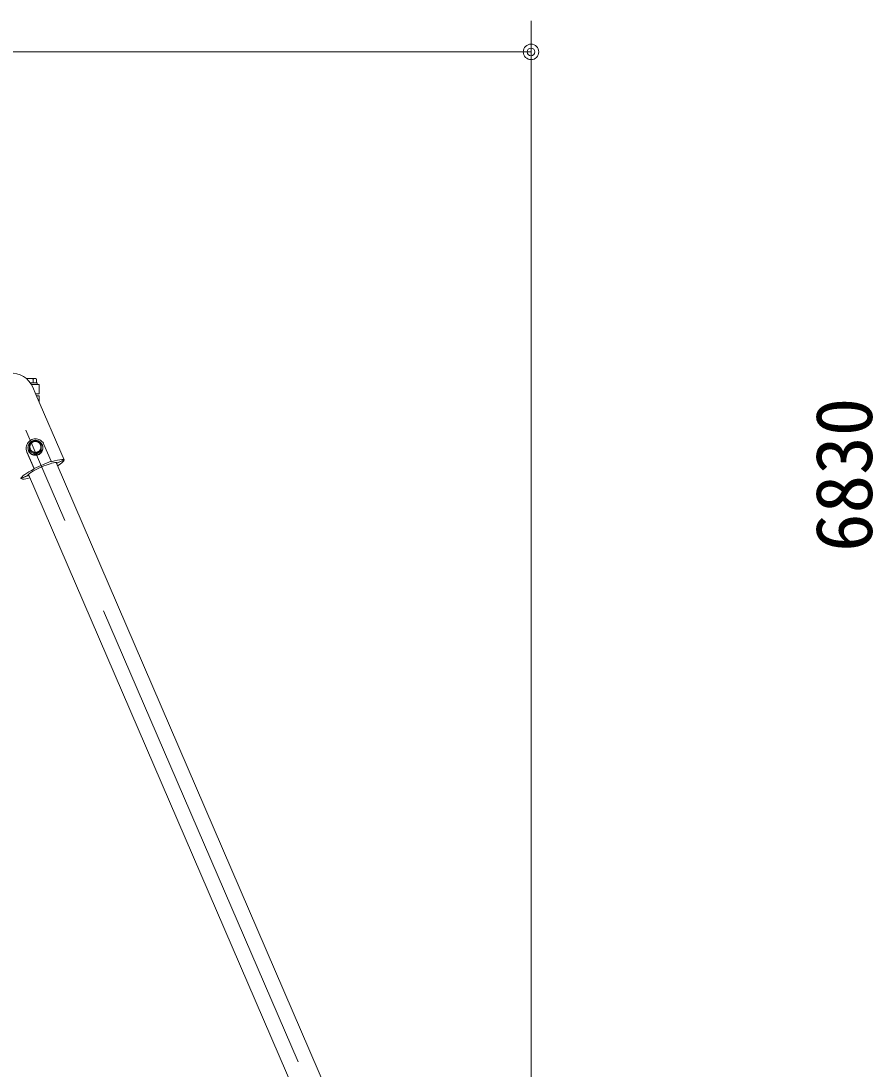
# Model space of a CAD drawing. Units: millimetres, scale not verified. Extents: x 0 to 420, y 0 to 297.
# Drawn here: x 216.87 to 244.39, y 90.49 to 124.36 of the extents above; entities that cross this region are included whole.
import ezdxf
from ezdxf.enums import TextEntityAlignment as Align

# ---------------------------------------------------------------- set-up
doc = ezdxf.new("R2010")
doc.units = ezdxf.units.MM
doc.header["$LTSCALE"] = 0.5
doc.header["$PDMODE"] = 32
doc.header["$PDSIZE"] = 0.25
doc.linetypes.add('USER1', pattern=[50.8, 31.75, -6.35, 6.35, -6.35])
doc.layers.add('LY_5', color=2, linetype='Continuous', lineweight=18)
doc.layers.add('LY_6', color=7, linetype='Continuous', lineweight=0)
doc.styles.add('ＭＳ ゴシック', font='')
doc.styles.get('ＭＳ ゴシック').set_extended_font_data('MS Gothic')

# ---------------------------------------------------------------- blocks, each defined once
blk = doc.blocks.new('-022-_DOTBLANK')
at = {"color": 7, "linetype": 'Continuous', "lineweight": 0}
blk.add_line((-0.5, 0), (-1, 0), dxfattribs=at)
blk.add_circle((0, 0), 0.5, dxfattribs=at)

msp = doc.modelspace()

# ---------------------------------------------------------------- linework, layer by layer
at = {"layer": 'LY_5'}
for p, q in [((217.33, 112.8127), (217.0291, 112.8127)), ((217.3694, 112.79), (217.33, 112.8127)), ((217.1697, 112.6627), (217.3694, 112.6627)), ((217.1697, 112.6627), (217.39, 112.6627)), ((217.2023, 112.6127), (217.45, 112.6127)), ((217.2023, 112.6127), (217.39, 112.6127)), ((217.2597, 112.6627), (217.2597, 112.79)), ((217.3694, 112.6627), (217.3694, 112.79)), ((217.39, 112.6627), (217.39, 112.6127)), ((217.45, 112.6127), (217.45, 112.3127)), ((217.3388, 112.3127), (217.45, 112.3127)), ((217.3668, 112.2477), (217.45, 112.2477)), ((217.45, 112.2477), (217.45, 112.0547)), ((217.3324, 110.8094), (217.1424, 110.7014)), ((217.1948, 110.7631), (217.1896, 110.7594)), ((217.2001, 110.7666), (217.1948, 110.7631)), ((217.2054, 110.77), (217.2001, 110.7666)), ((217.2109, 110.7733), (217.2054, 110.77)), ((217.2164, 110.7764), (217.2109, 110.7733)), ((217.222, 110.7793), (217.2164, 110.7764)), ((217.2277, 110.7822), (217.222, 110.7793)), ((217.2335, 110.7848), (217.2277, 110.7822)), ((217.2393, 110.7873), (217.2335, 110.7848)), ((217.2453, 110.7897), (217.2393, 110.7873)), ((217.2512, 110.7919), (217.2453, 110.7897)), ((217.2572, 110.7939), (217.2512, 110.7919)), ((217.2709, 110.7638), (217.2564, 110.7579)), ((217.2633, 110.7958), (217.2572, 110.7939)), ((217.2695, 110.7976), (217.2633, 110.7958)), ((217.2756, 110.7991), (217.2695, 110.7976)), ((217.2859, 110.7685), (217.2709, 110.7638)), ((217.2818, 110.8005), (217.2756, 110.7991)), ((217.2881, 110.8018), (217.2818, 110.8005)), ((217.3012, 110.7718), (217.2859, 110.7685)), ((217.2944, 110.8029), (217.2881, 110.8018)), ((217.3007, 110.8038), (217.2944, 110.8029)), ((217.307, 110.8045), (217.3007, 110.8038)), ((217.3168, 110.7739), (217.3012, 110.7718)), ((217.3133, 110.8051), (217.307, 110.8045)), ((217.3197, 110.8055), (217.3133, 110.8051)), ((217.3324, 110.7745), (217.3168, 110.7739)), ((217.3261, 110.8058), (217.3197, 110.8055)), ((217.5224, 110.7014), (217.3324, 110.8094)), ((217.3481, 110.7739), (217.3324, 110.7745)), ((217.3406, 110.8057), (217.3388, 110.8058)), ((217.3425, 110.8056), (217.3406, 110.8057)), ((217.3488, 110.8053), (217.3425, 110.8056)), ((217.3637, 110.7718), (217.3481, 110.7739)), ((217.3552, 110.8048), (217.3488, 110.8053)), ((217.3615, 110.8041), (217.3552, 110.8048)), ((217.3678, 110.8033), (217.3615, 110.8041)), ((217.379, 110.7685), (217.3637, 110.7718)), ((217.3741, 110.8023), (217.3678, 110.8033)), ((217.3804, 110.8011), (217.3741, 110.8023)), ((217.394, 110.7638), (217.379, 110.7685)), ((217.3866, 110.7997), (217.3804, 110.8011)), ((217.3928, 110.7982), (217.3866, 110.7997)), ((217.3989, 110.7966), (217.3928, 110.7982)), ((217.4085, 110.7579), (217.394, 110.7638)), ((217.405, 110.7948), (217.3989, 110.7966)), ((217.4111, 110.7928), (217.405, 110.7948)), ((217.4171, 110.7907), (217.4111, 110.7928)), ((217.423, 110.7884), (217.4171, 110.7907)), ((217.4289, 110.7859), (217.423, 110.7884)), ((217.4347, 110.7833), (217.4289, 110.7859)), ((217.4404, 110.7806), (217.4347, 110.7833)), ((217.4461, 110.7777), (217.4404, 110.7806)), ((217.4517, 110.7746), (217.4461, 110.7777)), ((217.4571, 110.7714), (217.4517, 110.7746)), ((217.4625, 110.7681), (217.4571, 110.7714)), ((217.4679, 110.7646), (217.4625, 110.7681)), ((217.4731, 110.761), (217.4679, 110.7646)), ((217.033, 110.59), (217.0324, 110.5095)), ((217.0324, 110.5095), (217.0537, 110.4321)), ((217.0537, 110.4321), (217.2904, 109.883)), ((217.0926, 110.5767), (217.0924, 110.5704)), ((217.0924, 110.5704), (217.0925, 110.5641)), ((217.0924, 110.5695), (217.0924, 110.5608)), ((217.0924, 110.5608), (217.0945, 110.53)), ((217.0925, 110.5641), (217.0927, 110.5578)), ((217.0928, 110.5829), (217.0926, 110.5767)), ((217.0927, 110.5578), (217.0931, 110.5516)), ((217.0933, 110.5892), (217.0928, 110.5829)), ((217.0931, 110.5516), (217.0937, 110.5453)), ((217.0939, 110.5954), (217.0933, 110.5892)), ((217.0937, 110.5453), (217.0944, 110.5391)), ((217.0947, 110.6017), (217.0939, 110.5954)), ((217.0944, 110.5391), (217.0953, 110.5329)), ((217.0945, 110.53), (217.1006, 110.4996)), ((217.0956, 110.6079), (217.0947, 110.6017)), ((217.0953, 110.5329), (217.0964, 110.5267)), ((217.0968, 110.6141), (217.0956, 110.6079)), ((217.0964, 110.5267), (217.0977, 110.5205)), ((217.098, 110.6202), (217.0968, 110.6141)), ((217.0977, 110.5205), (217.0991, 110.5144)), ((217.0995, 110.6263), (217.098, 110.6202)), ((217.0991, 110.5144), (217.1006, 110.5083)), ((217.1011, 110.6324), (217.0995, 110.6263)), ((217.1006, 110.5083), (217.1024, 110.5023)), ((217.1006, 110.4996), (217.1107, 110.4704)), ((217.1029, 110.6384), (217.1011, 110.6324)), ((217.1024, 110.5023), (217.1043, 110.4963)), ((217.1048, 110.6444), (217.1029, 110.6384)), ((217.1043, 110.4963), (217.1063, 110.4903)), ((217.1069, 110.6503), (217.1048, 110.6444)), ((217.1063, 110.4903), (217.1085, 110.4845)), ((217.1092, 110.6562), (217.1069, 110.6503)), ((217.1085, 110.4845), (217.1109, 110.4786)), ((217.1116, 110.662), (217.1092, 110.6562)), ((217.1107, 110.4704), (217.1246, 110.4426)), ((217.1109, 110.4786), (217.1134, 110.4729)), ((217.1142, 110.6677), (217.1116, 110.662)), ((217.1134, 110.4729), (217.1161, 110.4672)), ((217.1169, 110.6734), (217.1142, 110.6677)), ((217.1161, 110.4672), (217.1189, 110.4615)), ((217.1198, 110.679), (217.1169, 110.6734)), ((217.1189, 110.4615), (217.1219, 110.456)), ((217.1228, 110.6845), (217.1198, 110.679)), ((217.1219, 110.456), (217.1251, 110.4505)), ((217.126, 110.69), (217.1228, 110.6845)), ((217.1246, 110.4426), (217.142, 110.4169)), ((217.1251, 110.4505), (217.1283, 110.4452)), ((217.1293, 110.6953), (217.126, 110.69)), ((217.1283, 110.4452), (217.1318, 110.4399)), ((217.1328, 110.7006), (217.1293, 110.6953)), ((217.1318, 110.4399), (217.1353, 110.4347)), ((217.1364, 110.7058), (217.1328, 110.7006)), ((217.1353, 110.4347), (217.139, 110.4296)), ((217.1401, 110.7109), (217.1364, 110.7058)), ((217.139, 110.4296), (217.1429, 110.4245)), ((217.144, 110.7159), (217.1401, 110.7109)), ((217.1424, 110.7014), (217.1424, 110.4896)), ((217.1424, 110.4896), (217.1424, 110.4615)), ((217.1424, 110.4896), (217.3324, 110.3816)), ((217.1424, 110.4615), (217.3324, 110.3534)), ((217.1429, 110.4245), (217.1469, 110.4196)), ((217.148, 110.7207), (217.144, 110.7159)), ((217.1522, 110.7255), (217.148, 110.7207)), ((217.1564, 110.7302), (217.1522, 110.7255)), ((217.1531, 110.6127), (217.1524, 110.5973)), ((217.1524, 110.5973), (217.1531, 110.5818)), ((217.1552, 110.6281), (217.1531, 110.6127)), ((217.1531, 110.5818), (217.1552, 110.5665)), ((217.1586, 110.6432), (217.1552, 110.6281)), ((217.1552, 110.5665), (217.1586, 110.5514)), ((217.1608, 110.7347), (217.1564, 110.7302)), ((217.1633, 110.6579), (217.1586, 110.6432)), ((217.1586, 110.5514), (217.1633, 110.5366)), ((217.1653, 110.7391), (217.1608, 110.7347)), ((217.1693, 110.6722), (217.1633, 110.6579)), ((217.1633, 110.5366), (217.1693, 110.5224)), ((217.17, 110.7434), (217.1653, 110.7391)), ((217.1766, 110.6859), (217.1693, 110.6722)), ((217.1693, 110.5224), (217.1766, 110.5086)), ((217.1747, 110.7476), (217.17, 110.7434)), ((217.1796, 110.7517), (217.1747, 110.7476)), ((217.185, 110.6989), (217.1766, 110.6859)), ((217.1766, 110.5086), (217.185, 110.4956)), ((217.1845, 110.7556), (217.1796, 110.7517)), ((217.1896, 110.7594), (217.1845, 110.7556)), ((217.1946, 110.7112), (217.185, 110.6989)), ((217.185, 110.4956), (217.1946, 110.4833)), ((217.2052, 110.7226), (217.1946, 110.7112)), ((217.1946, 110.4833), (217.2052, 110.4719)), ((217.2167, 110.7331), (217.2052, 110.7226)), ((217.2052, 110.4719), (217.2167, 110.4615)), ((217.2292, 110.7425), (217.2167, 110.7331)), ((217.2167, 110.4615), (217.2292, 110.4521)), ((217.2424, 110.7508), (217.2292, 110.7425)), ((217.2292, 110.4521), (217.2424, 110.4438)), ((217.2564, 110.7579), (217.2424, 110.7508)), ((217.2424, 110.4438), (217.2564, 110.4366)), ((217.2564, 110.4366), (217.2709, 110.4307)), ((217.2709, 110.4307), (217.2859, 110.426)), ((217.2859, 110.426), (217.3012, 110.4227)), ((217.3324, 110.3816), (217.5224, 110.4896)), ((217.3324, 110.3534), (217.5224, 110.4615)), ((217.3637, 110.4227), (217.379, 110.426)), ((217.379, 110.426), (217.394, 110.4307)), ((217.394, 110.4307), (217.4085, 110.4366)), ((217.4224, 110.7508), (217.4085, 110.7579)), ((217.4085, 110.4366), (217.4224, 110.4438)), ((217.4357, 110.7425), (217.4224, 110.7508)), ((217.4224, 110.4438), (217.4357, 110.4521)), ((217.4481, 110.7331), (217.4357, 110.7425)), ((217.4357, 110.4521), (217.4481, 110.4615)), ((217.4597, 110.7226), (217.4481, 110.7331)), ((217.4481, 110.4615), (217.4597, 110.4719)), ((217.4703, 110.7112), (217.4597, 110.7226)), ((217.4597, 110.4719), (217.4703, 110.4833)), ((217.4799, 110.6989), (217.4703, 110.7112)), ((217.4703, 110.4833), (217.4799, 110.4956)), ((217.4782, 110.7573), (217.4731, 110.761)), ((217.4832, 110.7534), (217.4782, 110.7573)), ((217.4883, 110.6859), (217.4799, 110.6989)), ((217.4799, 110.4956), (217.4883, 110.5086)), ((217.4881, 110.7494), (217.4832, 110.7534)), ((217.4929, 110.7453), (217.4881, 110.7494)), ((217.4956, 110.6722), (217.4883, 110.6859)), ((217.4883, 110.5086), (217.4956, 110.5224)), ((217.4976, 110.741), (217.4929, 110.7453)), ((217.5016, 110.6579), (217.4956, 110.6722)), ((217.4956, 110.5224), (217.5016, 110.5366)), ((217.5022, 110.7366), (217.4976, 110.741)), ((217.5063, 110.6432), (217.5016, 110.6579)), ((217.5016, 110.5366), (217.5063, 110.5514)), ((217.5066, 110.7321), (217.5022, 110.7366)), ((217.5097, 110.6281), (217.5063, 110.6432)), ((217.5063, 110.5514), (217.5097, 110.5665)), ((217.5109, 110.7275), (217.5066, 110.7321)), ((217.5118, 110.6127), (217.5097, 110.6281)), ((217.5097, 110.5665), (217.5118, 110.5818)), ((217.5151, 110.7228), (217.5109, 110.7275)), ((217.5124, 110.5973), (217.5118, 110.6127)), ((217.5118, 110.5818), (217.5124, 110.5973)), ((217.5192, 110.718), (217.5151, 110.7228)), ((217.5231, 110.713), (217.5192, 110.718)), ((217.5198, 110.4217), (217.5237, 110.4267)), ((217.5224, 110.4896), (217.5224, 110.7014)), ((217.5224, 110.4615), (217.5224, 110.4896)), ((217.5229, 110.4169), (217.5403, 110.4426)), ((217.5269, 110.708), (217.5231, 110.713)), ((217.5237, 110.4267), (217.5275, 110.4317)), ((217.5306, 110.7028), (217.5269, 110.708)), ((217.5275, 110.4317), (217.5311, 110.4369)), ((217.5341, 110.6976), (217.5306, 110.7028)), ((217.5311, 110.4369), (217.5346, 110.4421)), ((217.5375, 110.6923), (217.5341, 110.6976)), ((217.5346, 110.4421), (217.538, 110.4475)), ((217.5407, 110.6869), (217.5375, 110.6923)), ((217.538, 110.4475), (217.5412, 110.4529)), ((217.5403, 110.4426), (217.5542, 110.4704)), ((217.5438, 110.6814), (217.5407, 110.6869)), ((217.5412, 110.4529), (217.5443, 110.4584)), ((217.5468, 110.6758), (217.5438, 110.6814)), ((217.5443, 110.4584), (217.5472, 110.464)), ((217.5496, 110.6702), (217.5468, 110.6758)), ((217.5472, 110.464), (217.55, 110.4696)), ((217.5522, 110.6645), (217.5496, 110.6702)), ((217.55, 110.4696), (217.5526, 110.4753)), ((217.5547, 110.6587), (217.5522, 110.6645)), ((217.5526, 110.4753), (217.555, 110.4811)), ((217.5542, 110.4704), (217.5643, 110.4996)), ((217.557, 110.6529), (217.5547, 110.6587)), ((217.555, 110.4811), (217.5573, 110.487)), ((217.5592, 110.647), (217.557, 110.6529)), ((217.5573, 110.487), (217.5595, 110.4929)), ((217.5612, 110.641), (217.5592, 110.647)), ((217.5595, 110.4929), (217.5615, 110.4988)), ((217.563, 110.635), (217.5612, 110.641)), ((217.5615, 110.4988), (217.5633, 110.5049)), ((217.5647, 110.6289), (217.563, 110.635)), ((217.5633, 110.5049), (217.565, 110.5109)), ((217.5643, 110.4996), (217.5704, 110.53)), ((217.5663, 110.6228), (217.5647, 110.6289)), ((217.565, 110.5109), (217.5665, 110.517)), ((217.5676, 110.6167), (217.5663, 110.6228)), ((217.5665, 110.517), (217.5678, 110.5232)), ((217.5688, 110.6105), (217.5676, 110.6167)), ((217.5678, 110.5232), (217.569, 110.5293)), ((217.5698, 110.6043), (217.5688, 110.6105)), ((217.569, 110.5293), (217.57, 110.5355)), ((217.5707, 110.5981), (217.5698, 110.6043)), ((217.57, 110.5355), (217.5708, 110.5418)), ((217.5704, 110.53), (217.5724, 110.5608)), ((217.5714, 110.5919), (217.5707, 110.5981)), ((217.5708, 110.5418), (217.5715, 110.548)), ((217.5719, 110.5856), (217.5714, 110.5919)), ((217.5715, 110.548), (217.5719, 110.5543)), ((217.5722, 110.5794), (217.5719, 110.5856)), ((217.5719, 110.5543), (217.5723, 110.5605)), ((217.5724, 110.5731), (217.5722, 110.5794)), ((217.5723, 110.5605), (217.5724, 110.5668)), ((217.5724, 110.5668), (217.5724, 110.5731)), ((217.5724, 110.5695), (217.5724, 110.5608)), ((217.142, 110.4169), (217.1627, 110.3937)), ((217.1469, 110.4196), (217.151, 110.4148)), ((217.151, 110.4148), (217.1552, 110.4101)), ((217.1552, 110.4101), (217.1596, 110.4056)), ((217.1596, 110.4056), (217.164, 110.4011)), ((217.1627, 110.3937), (217.1863, 110.3733)), ((217.164, 110.4011), (217.1686, 110.3968)), ((217.1686, 110.3968), (217.1734, 110.3925)), ((217.1734, 110.3925), (217.1782, 110.3884)), ((217.1782, 110.3884), (217.1831, 110.3845)), ((217.1831, 110.3845), (217.1882, 110.3806)), ((217.1863, 110.3733), (217.2124, 110.3561)), ((217.1882, 110.3806), (217.1933, 110.3769)), ((217.1933, 110.3769), (217.1985, 110.3733)), ((217.1985, 110.3733), (217.2039, 110.3699)), ((217.2039, 110.3699), (217.2093, 110.3666)), ((217.2093, 110.3666), (217.2148, 110.3635)), ((217.2124, 110.3561), (217.2406, 110.3424)), ((217.2148, 110.3635), (217.2204, 110.3605)), ((217.2204, 110.3605), (217.2261, 110.3576)), ((217.2261, 110.3576), (217.2318, 110.3549)), ((217.2318, 110.3549), (217.2377, 110.3523)), ((217.2377, 110.3523), (217.2436, 110.3499)), ((217.2406, 110.3424), (217.2703, 110.3325)), ((217.2436, 110.3499), (217.2495, 110.3477)), ((217.2495, 110.3477), (217.2555, 110.3456)), ((217.2555, 110.3456), (217.2616, 110.3437)), ((217.2616, 110.3437), (217.2677, 110.3419)), ((217.2677, 110.3419), (217.2739, 110.3403)), ((217.2703, 110.3325), (217.3011, 110.3265)), ((217.2739, 110.3403), (217.2801, 110.3388)), ((217.2801, 110.3388), (217.2863, 110.3375)), ((217.2863, 110.3375), (217.2926, 110.3364)), ((217.2926, 110.3364), (217.2989, 110.3355)), ((217.2989, 110.3355), (217.3052, 110.3347)), ((217.3011, 110.3265), (217.3324, 110.3245)), ((217.3012, 110.4227), (217.3168, 110.4207)), ((217.3052, 110.3347), (217.3115, 110.334)), ((217.3115, 110.334), (217.3179, 110.3336)), ((217.3168, 110.4207), (217.3324, 110.42)), ((217.3179, 110.3336), (217.3243, 110.3333)), ((217.3243, 110.3333), (217.3306, 110.3331)), ((217.3306, 110.3331), (217.337, 110.3332)), ((217.3324, 110.42), (217.3481, 110.4207)), ((217.3324, 110.3245), (217.3638, 110.3265)), ((217.337, 110.3332), (217.3434, 110.3334)), ((217.3434, 110.3334), (217.3497, 110.3338)), ((217.3481, 110.4207), (217.3637, 110.4227)), ((217.3497, 110.3338), (217.3561, 110.3343)), ((217.3561, 110.3343), (217.3624, 110.335)), ((217.3624, 110.335), (217.3687, 110.3359)), ((217.3638, 110.3265), (217.3946, 110.3325)), ((217.3687, 110.3359), (217.375, 110.3369)), ((217.375, 110.3369), (217.3813, 110.3381)), ((217.3813, 110.3381), (217.3875, 110.3394)), ((217.3875, 110.3394), (217.3937, 110.341)), ((217.3937, 110.341), (217.3998, 110.3426)), ((217.3946, 110.3325), (217.4243, 110.3424)), ((217.3998, 110.3426), (217.4059, 110.3445)), ((217.4059, 110.3445), (217.412, 110.3465)), ((217.412, 110.3465), (217.4179, 110.3486)), ((217.4179, 110.3486), (217.4239, 110.351)), ((217.4239, 110.351), (217.4297, 110.3534)), ((217.4243, 110.3424), (217.4524, 110.3561)), ((217.4297, 110.3534), (217.4355, 110.356)), ((217.4355, 110.356), (217.4412, 110.3588)), ((217.4412, 110.3588), (217.4469, 110.3617)), ((217.4469, 110.3617), (217.4524, 110.3648)), ((217.4524, 110.3561), (217.4786, 110.3733)), ((217.4524, 110.3648), (217.4579, 110.368)), ((217.4579, 110.368), (217.4633, 110.3714)), ((217.4633, 110.3714), (217.4686, 110.3749)), ((217.4686, 110.3749), (217.4738, 110.3785)), ((217.4738, 110.3785), (217.4789, 110.3823)), ((217.4786, 110.3733), (217.5022, 110.3937)), ((217.4789, 110.3823), (217.4839, 110.3862)), ((217.4839, 110.3862), (217.4888, 110.3902)), ((217.4888, 110.3902), (217.4936, 110.3943)), ((217.4936, 110.3943), (217.4982, 110.3986)), ((217.4982, 110.3986), (217.5028, 110.403)), ((217.5022, 110.3937), (217.5229, 110.4169)), ((217.5028, 110.403), (217.5072, 110.4075)), ((217.5072, 110.4075), (217.5115, 110.4121)), ((217.5115, 110.4121), (217.5157, 110.4169)), ((217.5157, 110.4169), (217.5198, 110.4217)), ((217.9644, 110.0891), (217.9194, 110.0816)), ((218.0009, 110.0919), (217.9644, 110.0891)), ((218.028, 110.09), (218.0009, 110.0919)), ((218.0457, 110.0835), (218.028, 110.09)), ((218.2583, 110.1682), (218.0456, 110.0771)), ((218.2584, 110.1744), (218.0457, 110.0835)), ((217.1744, 109.7627), (217.1364, 109.7346)), ((217.2206, 109.7929), (217.1744, 109.7627)), ((217.2741, 109.8246), (217.2206, 109.7929)), ((217.3338, 109.8572), (217.2741, 109.8246)), ((217.3983, 109.8899), (217.3338, 109.8572)), ((217.4663, 109.9222), (217.3983, 109.8899)), ((217.5364, 109.9533), (217.4663, 109.9222)), ((217.6072, 109.9825), (217.5364, 109.9533)), ((217.6771, 110.0093), (217.6072, 109.9825)), ((217.7446, 110.033), (217.6771, 110.0093)), ((217.8084, 110.0533), (217.7446, 110.033)), ((217.8671, 110.0696), (217.8084, 110.0533)), ((217.9194, 110.0816), (217.8671, 110.0696)), ((218.022, 110.0431), (218.0374, 110.0615)), ((218.0374, 110.0615), (218.0456, 110.0771)), ((217.0791, 109.6705), (216.8664, 109.5797)), ((217.0803, 109.6635), (216.8676, 109.5724)), ((217.0886, 109.6882), (217.0791, 109.6705)), ((217.0803, 109.6635), (217.1001, 109.6573)), ((217.1074, 109.7094), (217.0886, 109.6882)), ((217.1001, 109.6573), (217.1303, 109.6562)), ((217.1364, 109.7346), (217.1074, 109.7094))]:
    msp.add_line(p, q, dxfattribs=at)
at = {"layer": 'LY_5', "color": 7, "lineweight": 0}
for p, q in [((217.2479, 112.5235), (217.3496, 112.2877)), ((217.3496, 112.2877), (218.2605, 110.1742)), ((217.1185, 110.766), (217.093, 110.7363)), ((217.1478, 110.7921), (217.1185, 110.766)), ((217.1801, 110.8143), (217.1478, 110.7921)), ((217.2151, 110.8321), (217.1801, 110.8143)), ((217.252, 110.8452), (217.2151, 110.8321)), ((217.2904, 110.8536), (217.252, 110.8452)), ((217.3294, 110.8569), (217.2904, 110.8536)), ((217.3685, 110.8551), (217.3294, 110.8569)), ((217.407, 110.8483), (217.3685, 110.8551)), ((217.4441, 110.8366), (217.407, 110.8483)), ((217.4794, 110.8201), (217.4441, 110.8366)), ((217.5121, 110.7993), (217.4794, 110.8201)), ((217.5418, 110.7743), (217.5121, 110.7993)), ((217.5679, 110.7457), (217.5418, 110.7743)), ((217.035, 110.5936), (217.0327, 110.5549)), ((217.0327, 110.5549), (217.0356, 110.5163)), ((217.0423, 110.6317), (217.035, 110.5936)), ((217.0356, 110.5163), (217.0436, 110.4784)), ((217.0545, 110.6686), (217.0423, 110.6317)), ((217.0436, 110.4784), (217.0565, 110.442)), ((217.0715, 110.7037), (217.0545, 110.6686)), ((217.0565, 110.442), (217.2904, 109.8994)), ((217.093, 110.7363), (217.0715, 110.7037)), ((217.5899, 110.7139), (217.5679, 110.7457)), ((217.6075, 110.6795), (217.5899, 110.7139)), ((217.6075, 110.6795), (217.8414, 110.1369)), ((217.8414, 110.1369), (217.2904, 109.8994)), ((217.9463, 110.1442), (217.8414, 110.112)), ((217.8414, 110.1369), (217.8414, 110.112)), ((218.0403, 110.1683), (217.9463, 110.1442)), ((236.2869, 67.6674), (218.0009, 110.0919)), ((218.1206, 110.1837), (218.0403, 110.1683)), ((218.1848, 110.1899), (218.1206, 110.1837)), ((218.1325, 110.0385), (218.1986, 110.09)), ((218.2312, 110.1868), (218.1848, 110.1899)), ((218.1986, 110.09), (218.241, 110.1337)), ((218.2584, 110.1744), (218.2312, 110.1868)), ((218.241, 110.1337), (218.2583, 110.1682)), ((217.0496, 109.7479), (216.9881, 109.7064)), ((217.1215, 109.7917), (217.0496, 109.7479)), ((217.2023, 109.8371), (217.1215, 109.7917)), ((217.2904, 109.883), (217.2023, 109.8371)), ((217.2904, 109.8994), (217.2904, 109.883)), ((218.0453, 109.9813), (218.1325, 110.0385)), ((216.8766, 109.6041), (216.8664, 109.5797)), ((216.8676, 109.5724), (216.8881, 109.5624)), ((216.9007, 109.6338), (216.8766, 109.6041)), ((216.8881, 109.5624), (216.9203, 109.558)), ((216.9381, 109.6681), (216.9007, 109.6338)), ((216.9203, 109.558), (216.9638, 109.5593)), ((216.9881, 109.7064), (216.9381, 109.6681)), ((216.9638, 109.5593), (217.0176, 109.5663)), ((217.0176, 109.5663), (217.081, 109.5788)), ((217.081, 109.5788), (217.1527, 109.5966)), ((235.3942, 67.2827), (217.1074, 109.7094))]:
    msp.add_line(p, q, dxfattribs=at)
at = {"layer": 'LY_5', "color": 7, "linetype": 'USER1', "lineweight": 0}
msp.add_line((235.874, 67.3976), (216.55, 112.2303), dxfattribs=at)
at = {"layer": 'LY_5', "color": 7, "lineweight": 0}
msp.add_arc((216.55, 112.2227), 0.76, 23.31715, 94.01399, dxfattribs=at)
at = {"layer": 'LY_5'}
for centre, radius, start, end in [((217.15, 112.5368), 0.2759, 66.57346, 111.05139), ((217.3145, 112.695), 0.1097, 60.00001, 119.99999)]:
    msp.add_arc(centre, radius, start, end, dxfattribs=at)
at = {"layer": 'LY_6'}
for p, q in [((233.3438, 75.2677), (233.3438, 124.3627)), ((198.7562, 123.3627), (233.3438, 123.3627))]:
    msp.add_line(p, q, dxfattribs=at)
msp.add_point((233.3438, 123.3627), dxfattribs=at)

# ---------------------------------------------------------------- block references
at = {"layer": 'LY_6', "xscale": 0.5, "yscale": 0.5}
msp.add_blockref('-022-_DOTBLANK', (233.3438, 123.3627), dxfattribs=at)

# ---------------------------------------------------------------- texts
at = {"layer": 'LY_6', "style": 'ＭＳ ゴシック'}
msp.add_text('6830', height=1.833, rotation=90, dxfattribs=at).set_placement((244.9118, 107.2006), align=Align.BOTTOM_LEFT)

doc.saveas('drawing.dxf')
